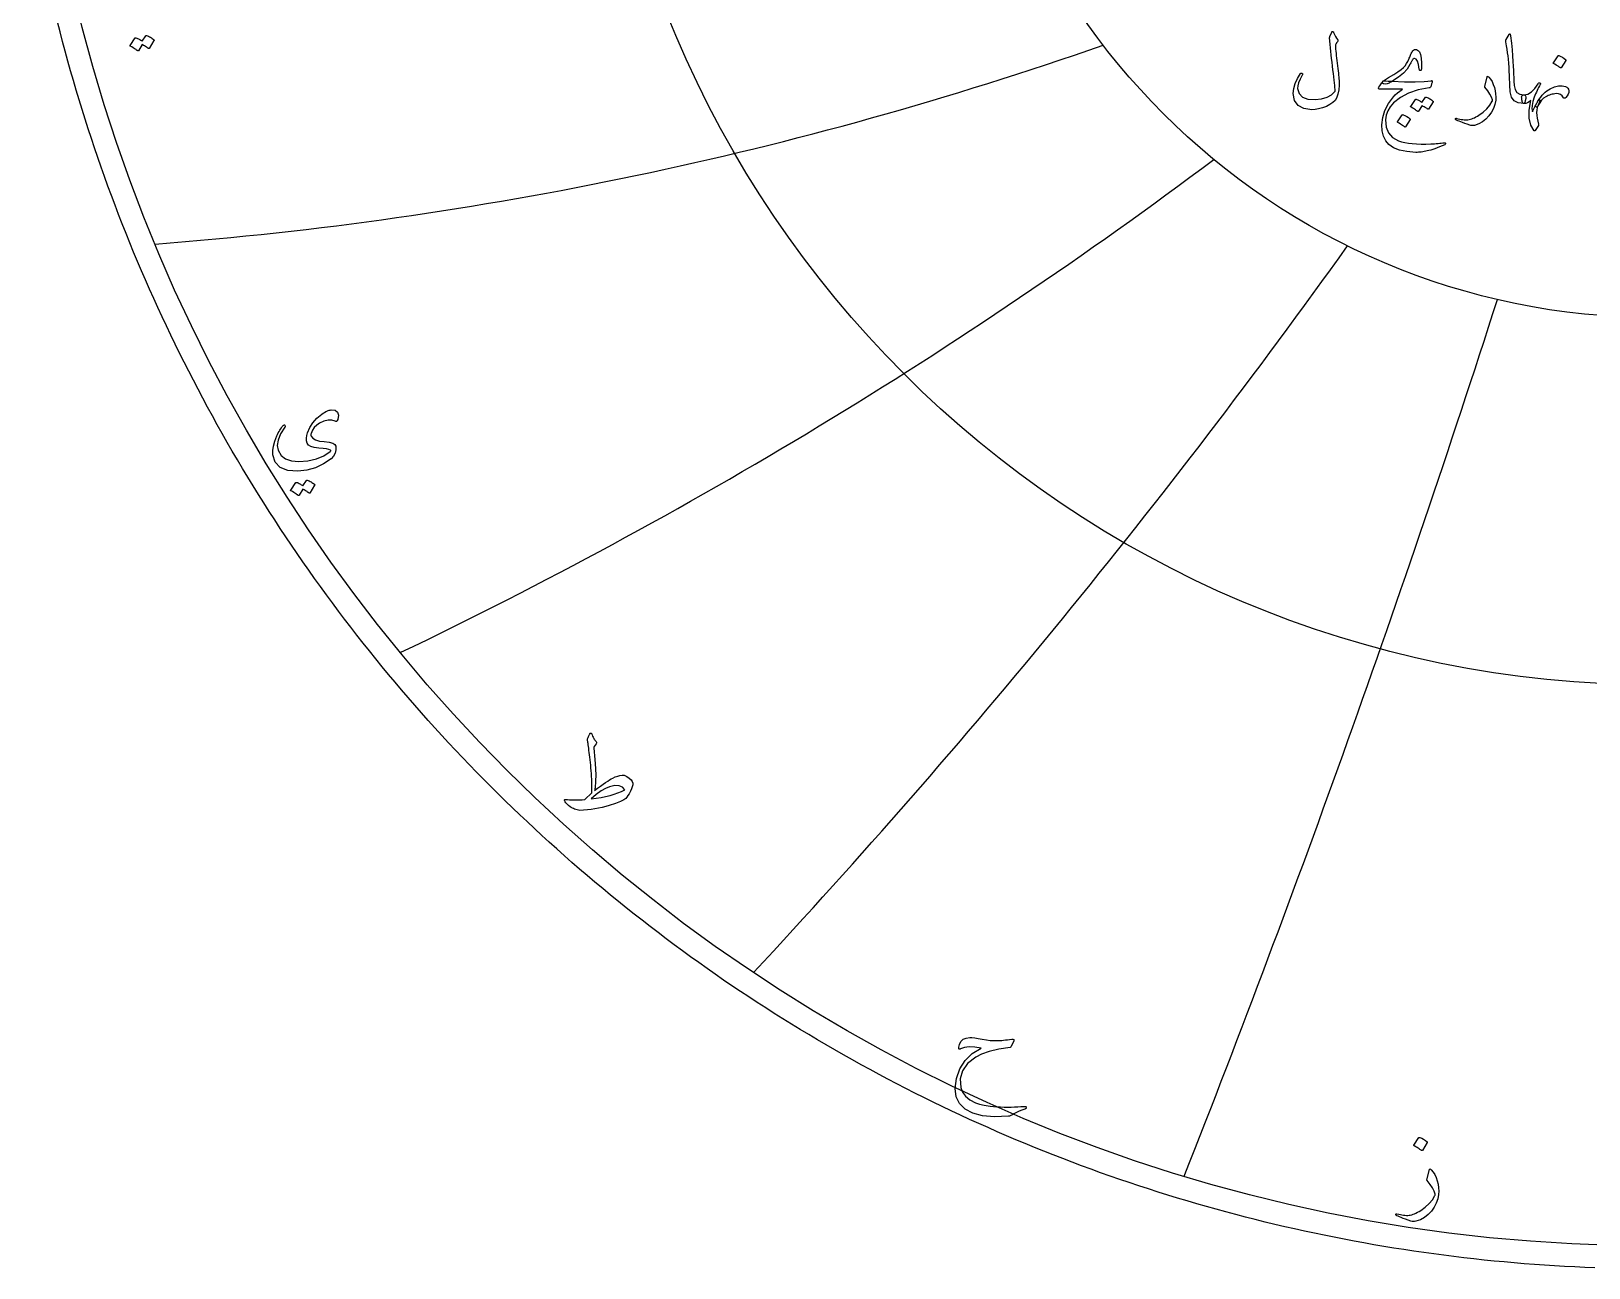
# Model space of a CAD drawing. Header units: millimetres. Extents: x -59 to 59, y -59 to 61.
# Drawn here: x -58.5 to -2.4, y -59.3 to -14.7 of the extents above; entities that cross this region are included whole.
import ezdxf

# ---------------------------------------------------------------- set-up
doc = ezdxf.new("R2010")
doc.units = ezdxf.units.MM
for name, color, linetype in [('CUT_OUTER', 1, 'Continuous'), ('ENGRAVE', 7, 'Continuous'), ('TEXT', 5, 'Continuous')]:
    doc.layers.add(name, color=color, linetype=linetype)

msp = doc.modelspace()

# ---------------------------------------------------------------- linework, layer by layer
at = {"layer": 'CUT_OUTER'}
msp.add_lwpolyline([(-2.1836, -59.2848), (-2.5473, -59.2703), (-2.9109, -59.2535), (-3.2745, -59.2346), (-3.6379, -59.2134), (-4.0011, -59.1899), (-4.3642, -59.1643), (-4.7272, -59.1364), (-5.0899, -59.1062), (-5.4525, -59.0739), (-5.8149, -59.0393), (-6.177, -59.0025), (-6.5389, -58.9635), (-6.9006, -58.9223), (-7.262, -58.8788), (-7.6232, -58.8332), (-7.984, -58.7853), (-8.3446, -58.7352), (-8.7048, -58.6829), (-9.0647, -58.6284), (-9.4243, -58.5717), (-9.7835, -58.5127), (-10.1423, -58.4516), (-10.5008, -58.3883), (-10.8588, -58.3227), (-11.2165, -58.255), (-11.5737, -58.1851), (-11.9305, -58.113), (-12.2869, -58.0387), (-12.6428, -57.9622), (-12.9982, -57.8835), (-13.3531, -57.8027), (-13.7075, -57.7197), (-14.0614, -57.6345), (-14.4148, -57.5471), (-14.7676, -57.4576), (-15.1199, -57.3659), (-15.4716, -57.272), (-15.8227, -57.176), (-16.1733, -57.0779), (-16.5232, -56.9775), (-16.8725, -56.8751), (-17.2211, -56.7705), (-17.5692, -56.6637), (-17.9165, -56.5549), (-18.2632, -56.4439), (-18.6092, -56.3308), (-18.9545, -56.2155), (-19.299, -56.0982), (-19.6429, -55.9787), (-19.986, -55.8571), (-20.3283, -55.7334), (-20.6699, -55.6076), (-21.0108, -55.4798), (-21.3508, -55.3498), (-21.69, -55.2177), (-22.0284, -55.0836), (-22.366, -54.9474), (-22.7027, -54.8092), (-23.0386, -54.6688), (-23.3736, -54.5264), (-23.7077, -54.382), (-24.0409, -54.2355), (-24.3733, -54.087), (-24.7047, -53.9364), (-25.0352, -53.7838), (-25.3647, -53.6292), (-25.6933, -53.4725), (-26.0209, -53.3139), (-26.3475, -53.1532), (-26.6732, -52.9905), (-26.9978, -52.8259), (-27.3215, -52.6592), (-27.6441, -52.4906), (-27.9656, -52.32), (-28.2861, -52.1474), (-28.6056, -51.9729), (-28.9239, -51.7964), (-29.2412, -51.6179), (-29.5574, -51.4375), (-29.8724, -51.2552), (-30.1863, -51.0709), (-30.4991, -50.8847), (-30.8108, -50.6967), (-31.1213, -50.5066), (-31.4306, -50.3147), (-31.7387, -50.1209), (-32.0457, -49.9252), (-32.3514, -49.7277), (-32.6559, -49.5282), (-32.9592, -49.3269), (-33.2612, -49.1238), (-33.562, -48.9188), (-33.8616, -48.7119), (-34.1598, -48.5032), (-34.4568, -48.2927), (-34.7525, -48.0804), (-35.0468, -47.8662), (-35.3399, -47.6503), (-35.6316, -47.4325), (-35.9219, -47.213), (-36.211, -46.9917), (-36.4986, -46.7687), (-36.7849, -46.5438), (-37.0698, -46.3172), (-37.3533, -46.0889), (-37.6354, -45.8588), (-37.9161, -45.6271), (-38.1953, -45.3935), (-38.4731, -45.1583), (-38.7495, -44.9214), (-39.0244, -44.6828), (-39.2978, -44.4425), (-39.5698, -44.2006), (-39.8402, -43.9569), (-40.1092, -43.7116), (-40.3767, -43.4647), (-40.6426, -43.2161), (-40.907, -42.966), (-41.1699, -42.7141), (-41.4312, -42.4607), (-41.6909, -42.2057), (-41.9491, -41.9491), (-42.2057, -41.6909), (-42.4607, -41.4312), (-42.7141, -41.1699), (-42.966, -40.907), (-43.2161, -40.6426), (-43.4647, -40.3767), (-43.7116, -40.1092), (-43.9569, -39.8402), (-44.2006, -39.5698), (-44.4425, -39.2978), (-44.6828, -39.0244), (-44.9214, -38.7495), (-45.1583, -38.4731), (-45.3935, -38.1953), (-45.6271, -37.9161), (-45.8588, -37.6354), (-46.0889, -37.3533), (-46.3172, -37.0698), (-46.5438, -36.7849), (-46.7687, -36.4986), (-46.9917, -36.211), (-47.213, -35.9219), (-47.4325, -35.6316), (-47.6503, -35.3399), (-47.8662, -35.0468), (-48.0804, -34.7525), (-48.2927, -34.4568), (-48.5032, -34.1598), (-48.7119, -33.8616), (-48.9188, -33.562), (-49.1238, -33.2612), (-49.3269, -32.9592), (-49.5282, -32.6559), (-49.7277, -32.3514), (-49.9252, -32.0457), (-50.1209, -31.7387), (-50.3147, -31.4306), (-50.5066, -31.1213), (-50.6967, -30.8108), (-50.8847, -30.4991), (-51.0709, -30.1863), (-51.2552, -29.8724), (-51.4375, -29.5574), (-51.6179, -29.2412), (-51.7964, -28.9239), (-51.9729, -28.6056), (-52.1474, -28.2861), (-52.32, -27.9656), (-52.4906, -27.6441), (-52.6592, -27.3215), (-52.8259, -26.9978), (-52.9905, -26.6732), (-53.1532, -26.3475), (-53.3139, -26.0209), (-53.4725, -25.6933), (-53.6292, -25.3647), (-53.7838, -25.0352), (-53.9364, -24.7047), (-54.087, -24.3733), (-54.2355, -24.0409), (-54.382, -23.7077), (-54.5264, -23.3736), (-54.6688, -23.0386), (-54.8092, -22.7027), (-54.9474, -22.366), (-55.0836, -22.0284), (-55.2177, -21.69), (-55.3498, -21.3508), (-55.4798, -21.0108), (-55.6076, -20.6699), (-55.7334, -20.3283), (-55.8571, -19.986), (-55.9787, -19.6429), (-56.0982, -19.299), (-56.2155, -18.9545), (-56.3308, -18.6092), (-56.4439, -18.2632), (-56.5549, -17.9165), (-56.6637, -17.5692), (-56.7705, -17.2211), (-56.8751, -16.8725), (-56.9775, -16.5232), (-57.0779, -16.1733), (-57.176, -15.8227), (-57.272, -15.4716), (-57.3659, -15.1199), (-57.4576, -14.7676), (-57.5471, -14.4148)], dxfattribs=at)
at = {"layer": 'ENGRAVE'}
for radius in [58.5, 38.2935, 25.0665]:
    msp.add_circle((0, 0), radius, dxfattribs=at)
for centre, radius, start, end in [((-64.2779, 111.3325), 134.1379, 274.379048, 289.322278), ((-121.0532, 121.0532), 175.4256, 295.617013, 306.824435), ((-222.192, 128.2826), 259.4072, 316.995063, 324.466678), ((-495.3825, 132.7373), 514.2853, 338.471948, 342.207756)]:
    msp.add_arc(centre, radius, start, end, dxfattribs=at)
at = {"layer": 'TEXT'}
for points in [[(-54.3716, -14.9111), (-54.367, -14.9065), (-54.3605, -14.9037), (-54.3522, -14.9028), (-54.3421, -14.9037), (-54.3058, -14.9173), (-54.2706, -14.9323), (-54.2366, -14.9487), (-54.2037, -14.9665), (-54.1717, -14.9858), (-54.1405, -15.0071), (-54.1099, -15.0301), (-54.0801, -15.055), (-54.0743, -15.0627), (-54.0718, -15.0707), (-54.0725, -15.0793), (-54.0764, -15.0883), (-54.2535, -15.3687), (-54.2584, -15.3724), (-54.2655, -15.3724), (-54.275, -15.3687), (-54.2867, -15.3613), (-54.2948, -15.3545), (-54.3079, -15.3452), (-54.3262, -15.3333), (-54.3495, -15.3189), (-54.3781, -15.3017), (-54.4122, -15.2815), (-54.4519, -15.2584), (-54.4971, -15.2322), (-54.6373, -15.4499), (-54.6438, -15.4566), (-54.6521, -15.4582), (-54.6622, -15.4548), (-54.6742, -15.4462), (-54.6846, -15.4388), (-54.701, -15.4278), (-54.7233, -15.413), (-54.7517, -15.3946), (-54.7865, -15.3724), (-54.8283, -15.3466), (-54.8769, -15.3171), (-54.9325, -15.2838), (-54.9383, -15.2783), (-54.9408, -15.2728), (-54.9401, -15.2672), (-54.9362, -15.2617), (-54.7554, -14.9923), (-54.7508, -14.9877), (-54.7443, -14.9849), (-54.736, -14.984), (-54.7259, -14.9849), (-54.695, -14.995), (-54.665, -15.0066), (-54.6359, -15.0199), (-54.6078, -15.0347), (-54.5806, -15.051), (-54.5543, -15.0684), (-54.5289, -15.087), (-54.5045, -15.1067)], [(-11.6626, -14.7834), (-11.6565, -14.7728), (-11.6487, -14.7653), (-11.6392, -14.7607), (-11.628, -14.7592), (-11.6167, -14.7612), (-11.6072, -14.767), (-11.5994, -14.7767), (-11.5934, -14.7903), (-11.5612, -14.8697), (-11.5268, -14.9382), (-11.4902, -14.996), (-11.4515, -15.0429), (-11.4401, -15.0598), (-11.4368, -15.0792), (-11.4418, -15.1013), (-11.455, -15.1259), (-11.4634, -15.1378), (-11.4714, -15.1493), (-11.479, -15.1603), (-11.4861, -15.1709), (-11.4928, -15.1809), (-11.4991, -15.1899), (-11.5049, -15.1982), (-11.5103, -15.2055), (-11.5194, -15.2189), (-11.5259, -15.2349), (-11.5298, -15.2535), (-11.5311, -15.2747), (-11.527, -15.3345), (-11.5216, -15.3997), (-11.5149, -15.4703), (-11.5069, -15.5463), (-11.4978, -15.6277), (-11.4879, -15.7145), (-11.477, -15.8067), (-11.4654, -15.9044), (-11.4523, -16.0018), (-11.4407, -16.0933), (-11.4307, -16.1791), (-11.4221, -16.259), (-11.4149, -16.3333), (-11.4087, -16.4021), (-11.4036, -16.4656), (-11.3996, -16.5236), (-11.3951, -16.6955), (-11.4092, -16.8584), (-11.4418, -17.0121), (-11.493, -17.1568), (-11.543, -17.2417), (-11.6202, -17.3202), (-11.7246, -17.3922), (-11.8563, -17.4578), (-11.999, -17.512), (-12.1331, -17.5503), (-12.2585, -17.5726), (-12.3753, -17.5788), (-12.6676, -17.5386), (-12.8769, -17.4284), (-13.0032, -17.248), (-13.0464, -16.9976), (-13.0313, -16.811), (-12.9824, -16.6283), (-12.8998, -16.4495), (-12.7835, -16.2745), (-12.7746, -16.2644), (-12.7653, -16.2581), (-12.7556, -16.2557), (-12.7455, -16.2573), (-12.7346, -16.2614), (-12.7264, -16.2668), (-12.7208, -16.2735), (-12.7178, -16.2815), (-12.7156, -16.2934), (-12.716, -16.3048), (-12.7191, -16.3158), (-12.7247, -16.3264), (-12.804, -16.481), (-12.8588, -16.6127), (-12.8888, -16.7215), (-12.8942, -16.8073), (-12.8365, -16.9922), (-12.7117, -17.1213), (-12.5199, -17.1946), (-12.2611, -17.2121), (-12.0278, -17.1868), (-11.8295, -17.1282), (-11.6662, -17.0363), (-11.538, -16.9111), (-11.5407, -16.8507), (-11.5454, -16.7801), (-11.552, -16.6993), (-11.5605, -16.6084), (-11.5712, -16.5071), (-11.5843, -16.3952), (-11.5998, -16.2727), (-11.6176, -16.1396), (-11.6345, -16.0023), (-11.6505, -15.8672), (-11.6656, -15.7342), (-11.6799, -15.6034), (-11.6931, -15.4747), (-11.705, -15.3482), (-11.7155, -15.2239), (-11.7248, -15.1017), (-11.7387, -14.9841), (-11.738, -14.9707), (-11.7361, -14.9581), (-11.7328, -14.9465), (-11.7283, -14.9357)], [(-5.2725, -14.8665), (-5.2658, -14.8561), (-5.2596, -14.8492), (-5.2537, -14.8457), (-5.2483, -14.8457), (-5.2401, -14.8502), (-5.2328, -14.8639), (-5.2263, -14.8866), (-5.2207, -14.9184), (-5.1921, -15.1768), (-5.1688, -15.4157), (-5.1506, -15.6352), (-5.1376, -15.8352), (-5.1293, -16.0062), (-5.1216, -16.1595), (-5.1146, -16.2951), (-5.1082, -16.4129), (-5.1027, -16.5131), (-5.0983, -16.5954), (-5.0949, -16.6601), (-5.0926, -16.707), (-5.0619, -16.8476), (-4.994, -16.9509), (-4.889, -17.0171), (-4.7467, -17.0461), (-4.7071, -17.0564), (-4.6818, -17.0807), (-4.6708, -17.1187), (-4.674, -17.1706), (-4.6902, -17.2523), (-4.7078, -17.3107), (-4.7266, -17.3458), (-4.7467, -17.3574), (-4.9469, -17.331), (-5.0944, -17.2519), (-5.1891, -17.12), (-5.231, -16.9353), (-5.2376, -16.847), (-5.2436, -16.7585), (-5.2489, -16.6697), (-5.2535, -16.5807), (-5.2577, -16.4915), (-5.2617, -16.4021), (-5.2655, -16.3125), (-5.2691, -16.2227), (-5.2756, -16.0513), (-5.2847, -15.897), (-5.2963, -15.7598), (-5.3106, -15.6397), (-5.3275, -15.5243), (-5.3469, -15.4014), (-5.369, -15.2709), (-5.3936, -15.1329), (-5.3969, -15.108), (-5.3962, -15.0853), (-5.3917, -15.0647), (-5.3833, -15.0464)], [(-9.8635, -16.6101), (-9.843, -16.586), (-9.8194, -16.5621), (-9.7928, -16.5385), (-9.7632, -16.515), (-9.7306, -16.4915), (-9.6949, -16.4679), (-9.6562, -16.444), (-9.6144, -16.4199), (-9.4294, -16.3104), (-9.2789, -16.214), (-9.163, -16.1305), (-9.0817, -16.06), (-9.0187, -15.9906), (-8.9649, -15.9173), (-8.9201, -15.8401), (-8.8845, -15.7591), (-8.869, -15.7185), (-8.8537, -15.6799), (-8.8387, -15.6433), (-8.8239, -15.6086), (-8.8095, -15.5762), (-8.7958, -15.5467), (-8.7827, -15.52), (-8.7703, -15.4961), (-8.7428, -15.4553), (-8.7123, -15.4261), (-8.6788, -15.4085), (-8.6423, -15.4027), (-8.6066, -15.4085), (-8.5722, -15.4261), (-8.5391, -15.4553), (-8.5073, -15.4961), (-8.4678, -15.5895), (-8.4425, -15.7245), (-8.4315, -15.9009), (-8.4347, -16.1189), (-8.4369, -16.1385), (-8.4433, -16.1526), (-8.4542, -16.161), (-8.4693, -16.1638), (-8.4849, -16.1608), (-8.497, -16.1517), (-8.5056, -16.1366), (-8.5108, -16.1154), (-8.5374, -15.9489), (-8.5757, -15.83), (-8.6256, -15.7586), (-8.6873, -15.7348), (-8.703, -15.7377), (-8.7193, -15.7461), (-8.7359, -15.7601), (-8.753, -15.7798), (-8.7606, -15.7916), (-8.7694, -15.8062), (-8.7796, -15.8236), (-8.791, -15.8438), (-8.8038, -15.8668), (-8.8179, -15.8927), (-8.8332, -15.9213), (-8.8499, -15.9528), (-8.9489, -16.115), (-9.0834, -16.2659), (-9.2533, -16.4056), (-9.4588, -16.534), (-9.4609, -16.5353), (-9.4674, -16.5392), (-9.4782, -16.5457), (-9.4934, -16.5548), (-9.5128, -16.5665), (-9.5366, -16.5807), (-9.5647, -16.5976), (-9.5971, -16.6171), (-9.6657, -16.6478), (-9.7329, -16.6568), (-9.7989, -16.6443), (-9.8635, -16.6101)], [(-3.5116, -15.6345), (-3.5072, -15.6302), (-3.5012, -15.6276), (-3.4934, -15.6267), (-3.4839, -15.6276), (-3.4166, -15.6548), (-3.3533, -15.6881), (-3.2938, -15.7275), (-3.2383, -15.7729), (-3.2329, -15.7798), (-3.2305, -15.7867), (-3.2311, -15.7937), (-3.2348, -15.8006), (-3.3974, -16.0635), (-3.4035, -16.0698), (-3.4112, -16.0713), (-3.4208, -16.068), (-3.432, -16.06), (-3.4417, -16.0531), (-3.4571, -16.0428), (-3.4781, -16.0289), (-3.5047, -16.0116), (-3.5373, -15.9909), (-3.5764, -15.9666), (-3.6221, -15.939), (-3.6742, -15.9078), (-3.6811, -15.9026), (-3.6846, -15.8974), (-3.6846, -15.8923), (-3.6811, -15.8871)], [(-9.4899, -16.5513), (-9.046, -16.5669), (-8.6622, -16.5686), (-8.3385, -16.5565), (-8.0749, -16.5306), (-8.0668, -16.5296), (-8.0598, -16.5301), (-8.0538, -16.5322), (-8.0489, -16.5358), (-8.0454, -16.5406), (-8.0433, -16.5466), (-8.0428, -16.5536), (-8.0437, -16.5617), (-8.0506, -16.5933), (-8.0572, -16.6222), (-8.0635, -16.6486), (-8.0697, -16.6724), (-8.0756, -16.6936), (-8.0814, -16.7122), (-8.0869, -16.7282), (-8.0922, -16.7416), (-8.1034, -16.763), (-8.1164, -16.7788), (-8.1311, -16.789), (-8.1475, -16.7935), (-8.5471, -16.8659), (-8.8948, -16.9795), (-9.1906, -17.1341), (-9.4345, -17.3298), (-9.5578, -17.4705), (-9.6473, -17.6195), (-9.7031, -17.7767), (-9.7252, -17.9421), (-9.704, -18.2018), (-9.6196, -18.4135), (-9.4722, -18.5772), (-9.2616, -18.6929), (-9.1524, -18.7279), (-9.0324, -18.7569), (-8.9015, -18.7798), (-8.7599, -18.7967), (-8.6077, -18.8077), (-8.4451, -18.8131), (-8.2721, -18.8129), (-8.0887, -18.807), (-8.0235, -18.8034), (-7.9594, -18.7992), (-7.8964, -18.7947), (-7.8344, -18.7897), (-7.774, -18.7843), (-7.7155, -18.7785), (-7.659, -18.7722), (-7.6044, -18.7655), (-7.5877, -18.7647), (-7.5758, -18.769), (-7.5687, -18.7785), (-7.5663, -18.7932), (-7.5676, -18.8103), (-7.5715, -18.8235), (-7.578, -18.8328), (-7.5871, -18.8382), (-7.6848, -18.8795), (-7.7774, -18.9169), (-7.8647, -18.9504), (-7.9469, -18.98), (-8.0236, -19.006), (-8.0948, -19.0285), (-8.1603, -19.0475), (-8.2202, -19.063), (-8.2765, -19.0745), (-8.3313, -19.0847), (-8.3846, -19.0935), (-8.4364, -19.1011), (-8.4869, -19.1069), (-8.5363, -19.1106), (-8.5846, -19.1121), (-8.6319, -19.1115), (-8.9545, -19.0864), (-9.2235, -19.0319), (-9.4389, -18.948), (-9.6006, -18.8347), (-9.7193, -18.6931), (-9.8021, -18.5277), (-9.8491, -18.3385), (-9.8601, -18.1255), (-9.8261, -17.8612), (-9.745, -17.6048), (-9.6168, -17.3561), (-9.4415, -17.1153), (-9.3729, -17.0424), (-9.2953, -16.9725), (-9.2086, -16.9057), (-9.1128, -16.8419), (-9.95, -16.835), (-9.9701, -16.8264), (-9.9786, -16.8108), (-9.9753, -16.7883), (-9.9604, -16.7589), (-9.9323, -16.7161), (-9.9068, -16.6776), (-9.8839, -16.6434), (-9.8635, -16.6136), (-9.8458, -16.5883), (-9.8307, -16.5678), (-9.8181, -16.552), (-9.8082, -16.5409), (-9.7857, -16.539), (-9.7252, -16.5401), (-9.6266, -16.5442), (-9.4899, -16.5513)], [(-6.0683, -16.3922), (-6.0663, -16.3859), (-6.0639, -16.3809), (-6.0611, -16.3773), (-6.0579, -16.3749), (-6.0482, -16.374), (-6.0363, -16.3783), (-6.0222, -16.3879), (-6.006, -16.4026), (-5.9429, -16.4776), (-5.8884, -16.5643), (-5.8425, -16.6627), (-5.8053, -16.7727), (-5.7764, -16.8912), (-5.7586, -17.008), (-5.7521, -17.123), (-5.7569, -17.2363), (-5.7876, -17.3855), (-5.8382, -17.5287), (-5.9087, -17.6658), (-5.9991, -17.7968), (-6.1072, -17.9155), (-6.2309, -18.0122), (-6.3701, -18.0868), (-6.525, -18.1393), (-6.5665, -18.1482), (-6.608, -18.1506), (-6.6495, -18.1465), (-6.691, -18.1359), (-6.7867, -18.1024), (-6.8731, -18.0714), (-6.9502, -18.0428), (-7.018, -18.0165), (-7.0762, -17.9926), (-7.1248, -17.9711), (-7.1636, -17.952), (-7.1927, -17.9352), (-7.1987, -17.93), (-7.203, -17.9248), (-7.2056, -17.9196), (-7.2065, -17.9144), (-7.2059, -17.9077), (-7.2039, -17.9015), (-7.2007, -17.8956), (-7.1961, -17.8902), (-7.1903, -17.8861), (-7.1832, -17.8842), (-7.1747, -17.8844), (-7.165, -17.8868), (-7.1057, -17.9027), (-7.0491, -17.9157), (-6.995, -17.926), (-6.9436, -17.9335), (-6.8943, -17.9381), (-6.8467, -17.94), (-6.8009, -17.939), (-6.7568, -17.9352), (-6.7127, -17.9282), (-6.6672, -17.9175), (-6.6202, -17.9031), (-6.5717, -17.885), (-6.5216, -17.8631), (-6.47, -17.837), (-6.4169, -17.8069), (-6.3623, -17.7726), (-6.209, -17.6623), (-6.0778, -17.5425), (-5.9686, -17.4132), (-5.8815, -17.2744), (-5.8758, -17.2632), (-5.8728, -17.2502), (-5.8724, -17.2355), (-5.8745, -17.219), (-5.9109, -17.122), (-5.9679, -17.0141), (-6.0458, -16.8953), (-6.1444, -16.7658), (-6.1487, -16.7576), (-6.1513, -16.7503), (-6.1522, -16.7438), (-6.1513, -16.7381)], [(-4.1931, -17.3298), (-4.2312, -17.4115), (-4.2589, -17.4975), (-4.2762, -17.5879), (-4.2831, -17.6826), (-4.2801, -17.7812), (-4.2675, -17.8833), (-4.2455, -17.9888), (-4.2139, -18.0978), (-4.21, -18.1123), (-4.2087, -18.1246), (-4.21, -18.1348), (-4.2139, -18.1428), (-4.3384, -18.3192), (-4.3499, -18.332), (-4.3601, -18.3391), (-4.3689, -18.3406), (-4.3765, -18.3365), (-4.495, -18.1335), (-4.5529, -17.8842), (-4.5503, -17.5886), (-4.4872, -17.2467), (-4.5475, -17.2952), (-4.6109, -17.3298), (-4.6773, -17.3505), (-4.7467, -17.3574), (-4.7616, -17.3529), (-4.7752, -17.3393), (-4.7875, -17.3166), (-4.7986, -17.2848), (-4.8048, -17.2656), (-4.8098, -17.2463), (-4.8135, -17.2267), (-4.8159, -17.2069), (-4.8176, -17.1871), (-4.8193, -17.1676), (-4.8211, -17.1482), (-4.8228, -17.1291), (-4.8206, -17.0941), (-4.8072, -17.0685), (-4.7826, -17.0525), (-4.7467, -17.0461), (-4.6055, -17.0145), (-4.4725, -16.9371), (-4.3477, -16.8138), (-4.2312, -16.6447), (-4.2154, -16.6233), (-4.1992, -16.611), (-4.1825, -16.6078), (-4.1655, -16.6136), (-4.1529, -16.6246), (-4.1464, -16.637), (-4.146, -16.6506), (-4.1516, -16.6655), (-4.1822, -16.7195), (-4.2117, -16.7745), (-4.2402, -16.8303), (-4.2675, -16.8869), (-4.2938, -16.9444), (-4.319, -17.0028), (-4.3431, -17.0621), (-4.3661, -17.1222), (-4.4171, -17.2859), (-4.4457, -17.4275), (-4.4517, -17.5471), (-4.4353, -17.6446), (-4.4338, -17.6476), (-4.4327, -17.6498), (-4.4321, -17.6511), (-4.4318, -17.6515), (-4.4316, -17.6511), (-4.431, -17.6498), (-4.4299, -17.6476), (-4.4284, -17.6446), (-4.4073, -17.595), (-4.3856, -17.5464), (-4.3632, -17.499), (-4.3402, -17.4526), (-4.3163, -17.4071), (-4.2913, -17.3622), (-4.2652, -17.318), (-4.2381, -17.2744), (-4.2184, -17.2441), (-4.2009, -17.226), (-4.1856, -17.2199), (-4.1724, -17.226), (-4.1659, -17.2389), (-4.1672, -17.2606), (-4.1763, -17.2908), (-4.1931, -17.3298)], [(-3.3213, -17.1429), (-3.366, -17.0729), (-3.4242, -17.0253), (-3.4958, -17.0002), (-3.5808, -16.9976), (-3.629, -17.0038), (-3.6768, -17.0119), (-3.7241, -17.0219), (-3.771, -17.0339), (-3.8175, -17.0483), (-3.8636, -17.0655), (-3.9092, -17.0855), (-3.9544, -17.1083), (-4.0318, -17.1602), (-4.1049, -17.2329), (-4.1737, -17.3263), (-4.2381, -17.4405), (-4.2565, -17.4662), (-4.2736, -17.4811), (-4.2894, -17.4852), (-4.3038, -17.4785), (-4.3159, -17.4651), (-4.3211, -17.4491), (-4.3194, -17.4305), (-4.3108, -17.4093), (-4.2976, -17.3814), (-4.2857, -17.3566), (-4.2751, -17.3347), (-4.2658, -17.3159), (-4.2576, -17.2999), (-4.2502, -17.2865), (-4.2437, -17.2757), (-4.2381, -17.2675), (-4.1873, -17.1909), (-4.1352, -17.1204), (-4.0818, -17.056), (-4.0271, -16.9976), (-3.9711, -16.9451), (-3.9138, -16.8982), (-3.8552, -16.8569), (-3.7953, -16.8212), (-3.6415, -16.7513), (-3.4986, -16.7148), (-3.3665, -16.7115), (-3.2452, -16.7416), (-3.1935, -16.7678), (-3.1561, -16.8013), (-3.133, -16.8422), (-3.1241, -16.8904), (-3.1293, -16.9561), (-3.1483, -17.0184), (-3.1812, -17.0772), (-3.2279, -17.1325), (-3.2584, -17.1566), (-3.2841, -17.1663), (-3.3051, -17.1617), (-3.3213, -17.1429)], [(-8.2894, -17.1291), (-8.2851, -17.1248), (-8.279, -17.1222), (-8.2712, -17.1213), (-8.2617, -17.1222), (-8.2277, -17.1349), (-8.1947, -17.149), (-8.1628, -17.1643), (-8.132, -17.181), (-8.102, -17.1991), (-8.0727, -17.219), (-8.0441, -17.2407), (-8.0161, -17.264), (-8.0107, -17.2712), (-8.0083, -17.2787), (-8.0089, -17.2867), (-8.0126, -17.2952), (-8.1787, -17.5581), (-8.1832, -17.5615), (-8.1899, -17.5615), (-8.1988, -17.5581), (-8.2098, -17.5512), (-8.2174, -17.5448), (-8.2297, -17.536), (-8.2468, -17.5249), (-8.2686, -17.5114), (-8.2954, -17.4953), (-8.3274, -17.4764), (-8.3646, -17.4546), (-8.407, -17.4301), (-8.5385, -17.6342), (-8.5445, -17.6405), (-8.5523, -17.642), (-8.5618, -17.6387), (-8.5731, -17.6307), (-8.5828, -17.6238), (-8.5982, -17.6134), (-8.6191, -17.5996), (-8.6457, -17.5823), (-8.6784, -17.5615), (-8.7175, -17.5373), (-8.7631, -17.5097), (-8.8153, -17.4785), (-8.8207, -17.4733), (-8.823, -17.4681), (-8.8224, -17.4629), (-8.8187, -17.4578), (-8.6492, -17.2052), (-8.6449, -17.2009), (-8.6388, -17.1983), (-8.631, -17.1974), (-8.6215, -17.1983), (-8.5925, -17.2077), (-8.5644, -17.2186), (-8.5372, -17.231), (-8.5108, -17.245), (-8.4853, -17.2602), (-8.4606, -17.2766), (-8.4369, -17.294), (-8.4139, -17.3125)], [(-9.1197, -17.7622), (-9.1154, -17.7579), (-9.1093, -17.7553), (-9.1015, -17.7544), (-9.092, -17.7553), (-9.0248, -17.7825), (-8.9614, -17.8158), (-8.902, -17.8552), (-8.8464, -17.9006), (-8.841, -17.9075), (-8.8386, -17.9144), (-8.8393, -17.9214), (-8.8429, -17.9283), (-9.0055, -18.1912), (-9.0116, -18.1975), (-9.0194, -18.199), (-9.0289, -18.1958), (-9.0401, -18.1878), (-9.0499, -18.1808), (-9.0652, -18.1705), (-9.0862, -18.1566), (-9.1128, -18.1393), (-9.1454, -18.1186), (-9.1846, -18.0943), (-9.2302, -18.0667), (-9.2823, -18.0355), (-9.2892, -18.0303), (-9.2927, -18.0251), (-9.2927, -18.02), (-9.2892, -18.0148)], [(-47.5544, -28.7945), (-47.6738, -28.7546), (-47.8072, -28.753), (-47.9543, -28.7896), (-48.1153, -28.8646), (-48.2175, -28.9361), (-48.3026, -29.0214), (-48.3706, -29.1206), (-48.4216, -29.2336), (-48.4267, -29.2562), (-48.4271, -29.2797), (-48.423, -29.3042), (-48.4142, -29.3296), (-48.3556, -29.4084), (-48.2574, -29.468), (-48.1194, -29.5081), (-47.9418, -29.5288), (-47.7666, -29.5475), (-47.6392, -29.5814), (-47.5599, -29.6306), (-47.5285, -29.6949), (-47.5251, -29.8296), (-47.5516, -29.9495), (-47.6081, -30.0547), (-47.6946, -30.1451), (-47.9693, -30.3326), (-48.262, -30.4708), (-48.5727, -30.5596), (-48.9013, -30.599), (-49.2602, -30.5741), (-49.5287, -30.4662), (-49.7067, -30.2752), (-49.7944, -30.0012), (-49.7995, -29.8508), (-49.7778, -29.6875), (-49.7293, -29.5113), (-49.6542, -29.3222), (-49.628, -29.2696), (-49.6011, -29.2189), (-49.5735, -29.17), (-49.5453, -29.1229), (-49.5161, -29.0775), (-49.4858, -29.0334), (-49.4543, -28.9907), (-49.4217, -28.9495), (-49.4041, -28.9324), (-49.3885, -28.9255), (-49.3746, -28.9287), (-49.3626, -28.9421), (-49.3559, -28.9587), (-49.3543, -28.9753), (-49.3578, -28.9919), (-49.3663, -29.0085), (-49.5181, -29.253), (-49.608, -29.4735), (-49.6362, -29.67), (-49.6025, -29.8425), (-49.4941, -30.0243), (-49.3349, -30.1525), (-49.1251, -30.2272), (-48.8644, -30.2485), (-48.5305, -30.2219), (-48.2297, -30.1534), (-47.9621, -30.043), (-47.7278, -29.8905), (-47.7137, -29.8776), (-47.7084, -29.8647), (-47.7119, -29.8517), (-47.7241, -29.8388), (-47.7737, -29.8148), (-47.8597, -29.7945), (-47.9822, -29.7779), (-48.1411, -29.765), (-48.3028, -29.7452), (-48.4262, -29.7078), (-48.5113, -29.6529), (-48.5581, -29.5805), (-48.5798, -29.4954), (-48.5858, -29.4061), (-48.5761, -29.3127), (-48.5508, -29.2152), (-48.4684, -29.0235), (-48.3542, -28.8471), (-48.2082, -28.6858), (-48.0304, -28.5398), (-47.9831, -28.5052), (-47.9372, -28.4753), (-47.8927, -28.4499), (-47.8496, -28.4291), (-47.8081, -28.4128), (-47.7684, -28.4005), (-47.7306, -28.3925), (-47.6946, -28.3885), (-47.5539, -28.4017), (-47.4676, -28.4633), (-47.4358, -28.5733), (-47.4584, -28.7317), (-47.4755, -28.7744), (-47.4972, -28.7991), (-47.5235, -28.8058), (-47.5544, -28.7945)], [(-48.5877, -30.9238), (-48.583, -30.9192), (-48.5766, -30.9164), (-48.5683, -30.9155), (-48.5581, -30.9164), (-48.5218, -30.93), (-48.4866, -30.945), (-48.4526, -30.9614), (-48.4197, -30.9791), (-48.3878, -30.9985), (-48.3565, -31.0197), (-48.326, -31.0428), (-48.2961, -31.0677), (-48.2904, -31.0753), (-48.2878, -31.0834), (-48.2885, -31.0919), (-48.2924, -31.1009), (-48.4696, -31.3814), (-48.4744, -31.3851), (-48.4816, -31.3851), (-48.491, -31.3814), (-48.5028, -31.374), (-48.5109, -31.3672), (-48.524, -31.3579), (-48.5422, -31.346), (-48.5655, -31.3316), (-48.5941, -31.3144), (-48.6282, -31.2942), (-48.6679, -31.271), (-48.7131, -31.2448), (-48.8534, -31.4626), (-48.8598, -31.4693), (-48.8681, -31.4709), (-48.8783, -31.4674), (-48.8903, -31.4589), (-48.9006, -31.4515), (-48.917, -31.4404), (-48.9394, -31.4257), (-48.9678, -31.4072), (-49.0026, -31.3851), (-49.0443, -31.3592), (-49.093, -31.3297), (-49.1486, -31.2965), (-49.1544, -31.291), (-49.1569, -31.2854), (-49.1562, -31.2799), (-49.1523, -31.2744), (-48.9714, -31.005), (-48.9668, -31.0004), (-48.9604, -30.9976), (-48.9521, -30.9967), (-48.9419, -30.9976), (-48.911, -31.0076), (-48.881, -31.0193), (-48.852, -31.0325), (-48.8238, -31.0474), (-48.7966, -31.0637), (-48.7703, -31.0811), (-48.745, -31.0997), (-48.7205, -31.1194)], [(-38.4595, -40.2305), (-38.442, -40.1903), (-38.4263, -40.1548), (-38.4124, -40.1239), (-38.4004, -40.0976), (-38.3905, -40.0762), (-38.3829, -40.0598), (-38.3776, -40.0485), (-38.3746, -40.0423), (-38.3684, -40.0342), (-38.3608, -40.0284), (-38.3518, -40.025), (-38.3414, -40.0238), (-38.3329, -40.0252), (-38.3257, -40.0294), (-38.3199, -40.0363), (-38.3156, -40.046), (-38.2962, -40.093), (-38.2787, -40.1345), (-38.263, -40.1705), (-38.2491, -40.201), (-38.2412, -40.2143), (-38.2321, -40.2286), (-38.2218, -40.2439), (-38.2104, -40.26), (-38.1976, -40.2771), (-38.1832, -40.2951), (-38.1671, -40.314), (-38.1495, -40.3338), (-38.1384, -40.3539), (-38.1347, -40.3735), (-38.1384, -40.3926), (-38.1495, -40.4113), (-38.2196, -40.5036), (-38.2291, -40.5186), (-38.2353, -40.534), (-38.2383, -40.5499), (-38.2381, -40.5663), (-38.2021, -40.9725), (-38.179, -41.3016), (-38.1689, -41.5537), (-38.1716, -41.7287), (-38.1754, -41.7941), (-38.1795, -41.8538), (-38.1837, -41.9076), (-38.1882, -41.9557), (-38.193, -41.9983), (-38.1979, -42.0355), (-38.2031, -42.0675), (-38.2085, -42.0941), (-38.0982, -42.0097), (-37.9959, -41.9336), (-37.9017, -41.8658), (-37.8155, -41.8062), (-37.7377, -41.7548), (-37.6684, -41.7112), (-37.6076, -41.6755), (-37.5554, -41.6476), (-37.4624, -41.606), (-37.3754, -41.5738), (-37.2945, -41.5507), (-37.2195, -41.5369), (-37.1799, -41.5357), (-37.1383, -41.5433), (-37.095, -41.5597), (-37.0498, -41.5848), (-36.9603, -41.6483), (-36.8948, -41.7094), (-36.8533, -41.7682), (-36.8357, -41.8247), (-36.8369, -41.8877), (-36.8514, -41.9585), (-36.8793, -42.0371), (-36.9206, -42.1236), (-36.9667, -42.2087), (-37.0092, -42.2795), (-37.0479, -42.336), (-37.083, -42.3782), (-37.155, -42.4315), (-37.2786, -42.4917), (-37.4539, -42.5588), (-37.6808, -42.6329), (-37.8073, -42.6695), (-37.9359, -42.7021), (-38.0666, -42.7304), (-38.1993, -42.7547), (-38.3337, -42.775), (-38.4692, -42.7916), (-38.6058, -42.8045), (-38.7436, -42.8137), (-38.794, -42.8036), (-38.8419, -42.7916), (-38.8872, -42.7777), (-38.93, -42.762), (-38.9707, -42.7445), (-39.0098, -42.7251), (-39.0473, -42.7039), (-39.0831, -42.6809), (-39.1461, -42.6347), (-39.1985, -42.5886), (-39.2402, -42.5425), (-39.2714, -42.4963), (-39.2884, -42.458), (-39.2916, -42.4318), (-39.281, -42.4175), (-39.2566, -42.4151), (-39.1875, -42.4233), (-39.1131, -42.4294), (-39.0334, -42.4335), (-38.9484, -42.4354), (-38.8581, -42.4353), (-38.7625, -42.4331), (-38.6616, -42.4289), (-38.5554, -42.4225), (-38.3119, -42.1827), (-38.3074, -42.0862), (-38.3049, -41.9889), (-38.3046, -41.8907), (-38.3063, -41.7915), (-38.3099, -41.6912), (-38.3151, -41.5894), (-38.3219, -41.4863), (-38.3303, -41.3819), (-38.3398, -41.2784), (-38.3497, -41.1784), (-38.3601, -41.0819), (-38.3709, -40.9888), (-38.3818, -40.899), (-38.3921, -40.8122), (-38.402, -40.7283), (-38.4115, -40.6475), (-38.4204, -40.5726), (-38.4286, -40.5068), (-38.4361, -40.4499), (-38.4429, -40.4021), (-38.449, -40.363), (-38.4544, -40.3324), (-38.4591, -40.3104), (-38.4632, -40.2969), (-38.4657, -40.2817), (-38.4659, -40.2655), (-38.4639, -40.2485), (-38.4595, -40.2305)], [(-37.6698, -41.9575), (-37.8125, -42.0168), (-37.9714, -42.1098), (-38.1465, -42.2364), (-38.3377, -42.3967), (-38.1524, -42.3737), (-37.9765, -42.3455), (-37.8101, -42.3119), (-37.6531, -42.2731), (-37.5059, -42.2294), (-37.3685, -42.1813), (-37.2411, -42.1288), (-37.1236, -42.0719), (-37.2034, -41.9735), (-37.321, -41.9216), (-37.4765, -41.9163), (-37.6698, -41.9575)], [(-23.1167, -51.1134), (-23.2052, -51.3127), (-23.2133, -51.3258), (-23.2228, -51.3357), (-23.2336, -51.3424), (-23.2458, -51.3459), (-23.6552, -51.4105), (-23.9977, -51.4898), (-24.2734, -51.5839), (-24.4821, -51.6928), (-24.7748, -51.9315), (-24.9628, -52.1937), (-25.046, -52.4795), (-25.0246, -52.7888), (-24.9595, -52.9563), (-24.8493, -53.1043), (-24.6938, -53.233), (-24.4932, -53.3424), (-24.3522, -53.3912), (-24.1767, -53.4309), (-23.9666, -53.4614), (-23.7219, -53.4826), (-23.5918, -53.4888), (-23.4636, -53.4927), (-23.3372, -53.4943), (-23.2126, -53.4937), (-23.0904, -53.4909), (-22.9709, -53.4863), (-22.8542, -53.4798), (-22.7403, -53.4715), (-22.7135, -53.4697), (-22.6923, -53.4715), (-22.6766, -53.477), (-22.6665, -53.4863), (-22.6609, -53.4976), (-22.6591, -53.5093), (-22.6609, -53.5216), (-22.6665, -53.5342), (-22.6705, -53.5411), (-22.6752, -53.5467), (-22.6806, -53.5512), (-22.6868, -53.5545), (-22.6933, -53.5574), (-22.7001, -53.5605), (-22.7072, -53.5639), (-22.7144, -53.5675), (-22.8208, -53.6014), (-22.9146, -53.6367), (-22.996, -53.6733), (-23.065, -53.7114), (-23.1092, -53.7388), (-23.1494, -53.7621), (-23.1858, -53.7813), (-23.2182, -53.7963), (-23.2462, -53.8078), (-23.2694, -53.8166), (-23.2877, -53.8226), (-23.3012, -53.8258), (-23.8058, -53.8445), (-24.2348, -53.8083), (-24.5882, -53.7171), (-24.8659, -53.5712), (-25.0666, -53.371), (-25.1851, -53.1209), (-25.2215, -52.8211), (-25.1759, -52.4714), (-25.055, -52.1192), (-24.8659, -51.8192), (-24.6085, -51.5712), (-24.2828, -51.3754), (-24.5135, -51.3314), (-24.7146, -51.321), (-24.8862, -51.3443), (-25.0283, -51.4012), (-25.0407, -51.4059), (-25.0523, -51.4086), (-25.0629, -51.4095), (-25.0725, -51.4086), (-25.0806, -51.4056), (-25.0864, -51.4003), (-25.0898, -51.3927), (-25.091, -51.3828), (-25.0859, -51.3369), (-25.0781, -51.2915), (-25.0675, -51.2465), (-25.0541, -51.202), (-25.007, -51.1155), (-24.9323, -51.0516), (-24.8299, -51.0103), (-24.6998, -50.9916), (-24.6175, -50.9923), (-24.5144, -51.0018), (-24.3905, -51.02), (-24.2459, -51.047), (-24.0967, -51.074), (-23.959, -51.0922), (-23.8328, -51.1016), (-23.7182, -51.1023), (-23.6631, -51.0999), (-23.6047, -51.0963), (-23.5431, -51.0916), (-23.4783, -51.0857), (-23.4103, -51.0785), (-23.339, -51.0696), (-23.2645, -51.0591), (-23.1868, -51.047), (-23.1423, -51.0456), (-23.1158, -51.0562), (-23.1072, -51.0788), (-23.1167, -51.1134)], [(-8.521, -54.5963), (-8.5164, -54.5917), (-8.5099, -54.5889), (-8.5016, -54.588), (-8.4915, -54.5889), (-8.4198, -54.618), (-8.3522, -54.6535), (-8.2887, -54.6955), (-8.2295, -54.7439), (-8.2237, -54.7513), (-8.2212, -54.7586), (-8.2219, -54.766), (-8.2258, -54.7734), (-8.3992, -55.0539), (-8.4057, -55.0606), (-8.414, -55.0622), (-8.4241, -55.0587), (-8.4361, -55.0502), (-8.4465, -55.0428), (-8.4629, -55.0317), (-8.4853, -55.017), (-8.5136, -54.9985), (-8.5485, -54.9764), (-8.5902, -54.9505), (-8.6389, -54.921), (-8.6945, -54.8878), (-8.7018, -54.8823), (-8.7055, -54.8767), (-8.7055, -54.8712), (-8.7018, -54.8657)], [(-8.1446, -55.744), (-8.1425, -55.7373), (-8.14, -55.732), (-8.137, -55.7281), (-8.1335, -55.7255), (-8.1231, -55.7246), (-8.1105, -55.7292), (-8.0955, -55.7394), (-8.0782, -55.755), (-8.0108, -55.8351), (-7.9527, -55.9276), (-7.9038, -56.0325), (-7.8641, -56.1499), (-7.8332, -56.2763), (-7.8143, -56.4008), (-7.8074, -56.5235), (-7.8125, -56.6444), (-7.8452, -56.8035), (-7.8992, -56.9562), (-7.9744, -57.1025), (-8.0708, -57.2422), (-8.1861, -57.3689), (-8.318, -57.472), (-8.4666, -57.5515), (-8.6317, -57.6076), (-8.676, -57.617), (-8.7203, -57.6196), (-8.7646, -57.6152), (-8.8089, -57.6039), (-8.9109, -57.5683), (-9.0031, -57.5352), (-9.0853, -57.5046), (-9.1576, -57.4766), (-9.2197, -57.4511), (-9.2715, -57.4281), (-9.3129, -57.4077), (-9.344, -57.3898), (-9.3504, -57.3843), (-9.355, -57.3788), (-9.3578, -57.3732), (-9.3587, -57.3677), (-9.358, -57.3606), (-9.3559, -57.3539), (-9.3525, -57.3476), (-9.3476, -57.3419), (-9.3414, -57.3375), (-9.3338, -57.3354), (-9.3248, -57.3356), (-9.3144, -57.3382), (-9.2512, -57.3551), (-9.1908, -57.3691), (-9.1331, -57.38), (-9.0782, -57.388), (-9.0257, -57.393), (-8.9749, -57.3949), (-8.926, -57.3939), (-8.879, -57.3898), (-8.832, -57.3824), (-8.7835, -57.3709), (-8.7333, -57.3556), (-8.6815, -57.3363), (-8.6281, -57.3129), (-8.5731, -57.2851), (-8.5165, -57.253), (-8.4583, -57.2164), (-8.2947, -57.0988), (-8.1547, -56.971), (-8.0383, -56.8331), (-7.9453, -56.685), (-7.9393, -56.673), (-7.9361, -56.6592), (-7.9356, -56.6435), (-7.9379, -56.626), (-7.9767, -56.5224), (-8.0376, -56.4073), (-8.1206, -56.2807), (-8.2258, -56.1425), (-8.2304, -56.1338), (-8.2332, -56.1259), (-8.2341, -56.119), (-8.2332, -56.113)]]:
    msp.add_lwpolyline(points, close=True, dxfattribs=at)

doc.saveas('drawing.dxf')
